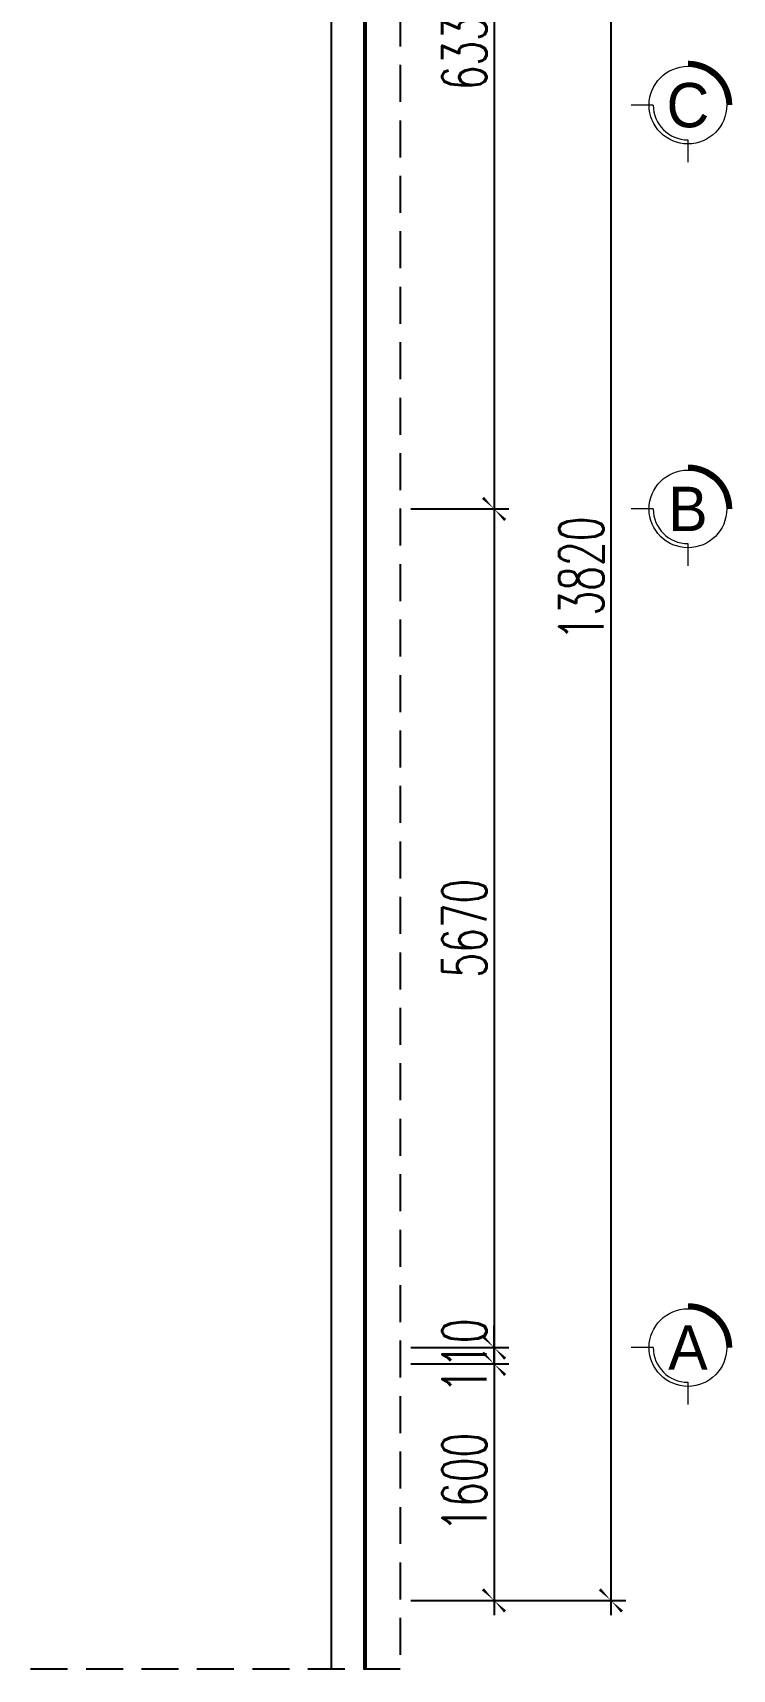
# Model space of a CAD drawing. Header units: millimetres. Extents: x -34806 to 662668, y 63228 to 99452.
# Drawn here: x 211762 to 216494, y 74406 to 85471 of the extents above; entities that cross this region are included whole.
import ezdxf
from ezdxf.enums import TextEntityAlignment as Align

# ---------------------------------------------------------------- set-up
doc = ezdxf.new("R2010")
doc.units = ezdxf.units.MM
doc.header["$LTSCALE"] = 200
doc.header["$MEASUREMENT"] = 0
doc.header["$PDMODE"] = 3
doc.header["$PDSIZE"] = 50
doc.linetypes.add('DASHED2', pattern=[0.375, 0.25, -0.125])
doc.layers.get('DEFPOINTS').update_dxf_attribs({"linetype": 'CONTINUOUS'})
for name, color, linetype in [('DIM', 1, 'CONTINUOUS'), ('Net_Manh', 155, 'CONTINUOUS'), ('TEXT', 7, 'CONTINUOUS'), ('TPTA-Dimention', 251, 'CONTINUOUS'), ('TPTA-Text', 253, 'CONTINUOUS'), ('TPTA-Virtural', 253, 'CONTINUOUS')]:
    doc.layers.add(name, color=color, linetype=linetype)
doc.layers.add('thay', color=7, linetype='CONTINUOUS', lineweight=18)
doc.styles.add('dam', font='VHAVANB.ttf', dxfattribs={"width": 0.9, "height": 450})
doc.styles.add('Scale', font='vnsimli.shx', dxfattribs={"width": 0.65, "bigfont": 'bigfont.shx'})
doc.dimstyles.new('Scale', dxfattribs={"dimscale": 10, "dimtxt": 2, "dimasz": 0.8, "dimexe": 1, "dimexo": 0, "dimgap": 0.5, "dimtad": 1, "dimdec": 0, "dimzin": 0, "dimdsep": 46, "dimtxsty": 'Scale', "dimblk": 'ARCHTICK', "dimcen": 1, "dimdle": 1, "dimclrd": 8, "dimclre": 251, "dimclrt": 3, "dimadec": 0, "dimazin": 0, "dimtfac": 1, "dimtdec": 0, "dimtix": 1, "dimtmove": 2, "dimatfit": 3, "dimfxl": 1, "dimtolj": 1, "dimtzin": 0, "dimarcsym": 0})

# ---------------------------------------------------------------- blocks, each defined once
blk = doc.blocks.new('_ArchTick')
at = {"layer": 'DIM', "color": 150}
blk.add_lwpolyline([(0.5000000000004547, 0.5000000000009095, 0.1333333333333333, 0, 0), (4.547473508864641e-13, 9.094947017729282e-13, 0, 0.1333333333333333, 0), (-0.4999999999995453, -0.4999999999990905, 0.1333333333333333, 0.1333333333333333, 0)], format="xyseb", dxfattribs=at)
blk = doc.blocks.new('*D730')
at = {"layer": 'DEFPOINTS', "color": 0}
for p in [(214320.7092926757, 88691.59948305899), (214320.7092926757, 74871.59948305888), (215672.6629205816, 74871.59948305888)]:
    blk.add_point(p, dxfattribs=at)
at = {"layer": 'TPTA-Text', "color": 8, "lineweight": -2}
blk.add_line((215672.6629205816, 88791.59948305899), (215672.6629205816, 74771.59948305888), dxfattribs=at)
at = {"layer": 'TPTA-Text', "color": 251, "lineweight": -2}
for p, q in [((214320.7092926757, 88691.59948305899), (215772.6629205816, 88691.59948305899)), ((214320.7092926757, 74871.59948305888), (215772.6629205816, 74871.59948305888))]:
    blk.add_line(p, q, dxfattribs=at)
at = {"layer": 'TPTA-Text', "color": 8, "lineweight": -2, "xscale": 150, "yscale": 150, "zscale": 150}
for p, rotation in [((215672.6629205816, 88691.59948305899), 90), ((215672.6629205816, 74871.59948305888), 270)]:
    blk.add_blockref('_ArchTick', p, dxfattribs=dict(at, rotation=rotation))
at = {"layer": 'TPTA-Text', "color": 3, "insert": (215472.6629205816, 81781.59948305896), "char_height": 300, "attachment_point": 5, "rotation": 90, "style": 'Scale'}
blk.add_mtext('\\A1;13820', dxfattribs=at)
blk = doc.blocks.new('*D734')
at = {"layer": 'DEFPOINTS', "color": 0}
for p in [(214320.7092926757, 82251.59948305468), (214320.7092926757, 76581.59948305888), (214882.313431581, 76581.59948305888)]:
    blk.add_point(p, dxfattribs=at)
at = {"layer": 'TPTA-Text', "color": 8, "lineweight": -2}
blk.add_line((214882.313431581, 82351.59948305468), (214882.313431581, 76481.59948305888), dxfattribs=at)
at = {"layer": 'TPTA-Text', "color": 251, "lineweight": -2}
for p, q in [((214320.7092926757, 82251.59948305468), (214982.313431581, 82251.59948305468)), ((214320.7092926757, 76581.59948305888), (214982.313431581, 76581.59948305888))]:
    blk.add_line(p, q, dxfattribs=at)
at = {"layer": 'TPTA-Text', "color": 8, "lineweight": -2, "xscale": 150, "yscale": 150, "zscale": 150}
for p, rotation in [((214882.313431581, 82251.59948305468), 90), ((214882.313431581, 76581.59948305888), 270)]:
    blk.add_blockref('_ArchTick', p, dxfattribs=dict(at, rotation=rotation))
at = {"layer": 'TPTA-Text', "color": 3, "insert": (214682.313431581, 79416.59948305681), "char_height": 300, "attachment_point": 5, "rotation": 90, "style": 'Scale'}
blk.add_mtext('\\A1;5670', dxfattribs=at)
blk = doc.blocks.new('*D735')
at = {"layer": 'DEFPOINTS', "color": 0}
for p in [(214320.7092926757, 76471.59948305899), (214320.7092926757, 74871.59948305888), (214882.313431581, 74871.59948305888)]:
    blk.add_point(p, dxfattribs=at)
at = {"layer": 'TPTA-Text', "color": 8, "lineweight": -2}
blk.add_line((214882.313431581, 76571.59948305899), (214882.313431581, 74771.59948305888), dxfattribs=at)
at = {"layer": 'TPTA-Text', "color": 251, "lineweight": -2}
for p, q in [((214320.7092926757, 76471.59948305899), (214982.313431581, 76471.59948305899)), ((214320.7092926757, 74871.59948305888), (214982.313431581, 74871.59948305888))]:
    blk.add_line(p, q, dxfattribs=at)
at = {"layer": 'TPTA-Text', "color": 8, "lineweight": -2, "xscale": 150, "yscale": 150, "zscale": 150}
for p, rotation in [((214882.313431581, 76471.59948305899), 90), ((214882.313431581, 74871.59948305888), 270)]:
    blk.add_blockref('_ArchTick', p, dxfattribs=dict(at, rotation=rotation))
at = {"layer": 'TPTA-Text', "color": 3, "insert": (214682.313431581, 75671.59948305896), "char_height": 300, "attachment_point": 5, "rotation": 90, "style": 'Scale'}
blk.add_mtext('\\A1;1600', dxfattribs=at)
blk = doc.blocks.new('*D741')
at = {"layer": 'DEFPOINTS', "color": 0}
for p in [(214320.7092926757, 88581.59948305888), (214320.7092926757, 82251.59948305468), (214882.313431581, 82251.59948305468)]:
    blk.add_point(p, dxfattribs=at)
at = {"layer": 'TPTA-Text', "color": 8, "lineweight": -2}
blk.add_line((214882.313431581, 88681.59948305888), (214882.313431581, 82151.59948305468), dxfattribs=at)
at = {"layer": 'TPTA-Text', "color": 251, "lineweight": -2}
for p, q in [((214320.7092926757, 88581.59948305888), (214982.313431581, 88581.59948305888)), ((214320.7092926757, 82251.59948305468), (214982.313431581, 82251.59948305468))]:
    blk.add_line(p, q, dxfattribs=at)
at = {"layer": 'TPTA-Text', "color": 8, "lineweight": -2, "xscale": 150, "yscale": 150, "zscale": 150}
for p, rotation in [((214882.313431581, 88581.59948305888), 90), ((214882.313431581, 82251.59948305468), 270)]:
    blk.add_blockref('_ArchTick', p, dxfattribs=dict(at, rotation=rotation))
at = {"layer": 'TPTA-Text', "color": 3, "insert": (214682.313431581, 85416.59948305681), "char_height": 300, "attachment_point": 5, "rotation": 90, "style": 'Scale'}
blk.add_mtext('\\A1;6330', dxfattribs=at)
blk = doc.blocks.new('tr')
at = {"layer": 'thay', "ltscale": 600}
for p, q in [((-1.164153218269348e-10, -200), (-1.164153218269348e-10, 0)), ((313.2121651116759, -513.2121651118505), (513.2121651116759, -513.2121651118505))]:
    blk.add_line(p, q, dxfattribs=at)
at = {"layer": 'thay', "color": 150, "ltscale": 600, "const_width": 49.99999999999998}
blk.add_lwpolyline([(-375.0000000001164, -513.2121651118796, 0.414213562373095), (-1.164153218269348e-10, -888.2121651118796, 0.414213562373095)], format="xyb", dxfattribs=at)
at = {"layer": 'thay', "ltscale": 600}
blk.add_circle((-1.164153218269348e-10, -513.2121651118796), 349.9999999999998, dxfattribs=at)
blk.add_arc((-1.164153218269348e-10, -513.2121651118796), 313.2121651118522, 0, 90, dxfattribs=at)
blk = doc.blocks.new('*D797')
at = {"layer": 'DEFPOINTS', "color": 0}
for p in [(214320.7092926757, 76581.59948305888), (214882.313431581, 76581.59948305888), (214320.7092926757, 76471.59948305899)]:
    blk.add_point(p, dxfattribs=at)
at = {"layer": 'TPTA-Text', "color": 8, "lineweight": -2}
for p, q in [((214882.313431581, 76581.59948305888), (214882.313431581, 76731.59948305888)), ((214882.313431581, 76471.59948305899), (214882.313431581, 76581.59948305888)), ((214882.313431581, 76471.59948305899), (214882.313431581, 76321.59948305899))]:
    blk.add_line(p, q, dxfattribs=at)
at = {"layer": 'TPTA-Text', "color": 251, "lineweight": -2}
for p, q in [((214320.7092926757, 76581.59948305888), (214982.313431581, 76581.59948305888)), ((214320.7092926757, 76471.59948305899), (214982.313431581, 76471.59948305899))]:
    blk.add_line(p, q, dxfattribs=at)
at = {"layer": 'TPTA-Text', "color": 8, "lineweight": -2, "xscale": 150, "yscale": 150, "zscale": 150}
for p, rotation in [((214882.313431581, 76581.59948305888), 270), ((214882.313431581, 76471.59948305899), 90)]:
    blk.add_blockref('_ArchTick', p, dxfattribs=dict(at, rotation=rotation))
at = {"layer": 'TPTA-Text', "color": 3, "insert": (214682.313431581, 76526.59948305896), "char_height": 300, "attachment_point": 5, "rotation": 90, "style": 'Scale'}
blk.add_mtext('\\A1;110', dxfattribs=at)

msp = doc.modelspace()

# ---------------------------------------------------------------- linework, layer by layer
at = {"layer": 'Net_Manh', "linetype": 'DASHED2', "ltscale": 5}
msp.add_lwpolyline([(186021.0610551987, 92003.32019140673), (214248.4294571172, 92003.32019140673), (214248.4294571172, 74406.3256407381), (186021.0610551987, 74406.3256407381)], close=True, dxfattribs=at)
at = {"layer": 'TPTA-Dimention'}
for points in [[(214018.5440756063, 74406.3256407381), (214018.5440756063, 91706.59948305899), (186021.0610551987, 91706.59948305899)], [(214003.5440756063, 74406.3256407381), (214003.5440756063, 91691.59948305899), (186021.0610551987, 91691.59948305899)], [(213783.5440756063, 74406.3256407381), (213783.5440756063, 91471.59948305899), (186021.0610551987, 91471.59948305899)]]:
    msp.add_lwpolyline(points, dxfattribs=at)
at = {"layer": 'TPTA-Virtural'}
msp.add_lwpolyline([(214018.5440756333, 83981.59948305899), (214018.5440756063, 91706.59948305899), (204893.5440756065, 91706.59948303501)], dxfattribs=at)

# ---------------------------------------------------------------- block references
at = {"layer": 'DIM', "xscale": 0.75, "yscale": 0.75, "zscale": 0.75, "rotation": 180}
for p in [(216193.6964615064, 84596.69035922512), (216193.6964615064, 81866.69035922081), (216193.6964615064, 76196.69035922512)]:
    msp.add_blockref('tr', p, dxfattribs=at)

# ---------------------------------------------------------------- texts
at = {"layer": 'TEXT', "linetype": 'Continuous', "style": 'dam'}
for s, p in [('c', (216193.6964615065, 84981.59948305899)), ('b', (216193.6964615065, 82251.59948305468)), ('a', (216193.6964615064, 76581.59948305899))]:
    msp.add_text(s, height=300, dxfattribs=at).set_placement(p, align=Align.MIDDLE)

# ---------------------------------------------------------------- dimensions: what is measured, and where the dimension line sits
at = {"layer": 'TPTA-Text'}
for base, p1, p2, picture, middle in [((215672.6629205816, 74871.59948305888), (214320.7092926757, 88691.59948305899), (214320.7092926757, 74871.59948305888), '*D730', (215472.6629205816, 81781.59948305896)), ((214882.313431581, 82251.59948305468), (214320.7092926757, 88581.59948305888), (214320.7092926757, 82251.59948305468), '*D741', (214682.313431581, 85416.59948305681)), ((214882.313431581, 76581.59948305888), (214320.7092926757, 82251.59948305468), (214320.7092926757, 76581.59948305888), '*D734', (214682.313431581, 79416.59948305681)), ((214882.313431581, 76581.59948305888), (214320.7092926757, 76471.59948305899), (214320.7092926757, 76581.59948305888), '*D797', (214682.313431581, 76526.59948305896)), ((214882.313431581, 74871.59948305888), (214320.7092926757, 76471.59948305899), (214320.7092926757, 74871.59948305888), '*D735', (214682.313431581, 75671.59948305896))]:
    dim = msp.add_linear_dim(base=base, p1=p1, p2=p2, angle=90, dimstyle='Scale', override={"dimscale": 100, "dimtxt": 3, "dimasz": 1.5, "dimfxl": 110}, dxfattribs=at)
    dim.commit()
    dim.dimension.update_dxf_attribs({"geometry": picture, "text_midpoint": middle})

doc.saveas('drawing.dxf')
